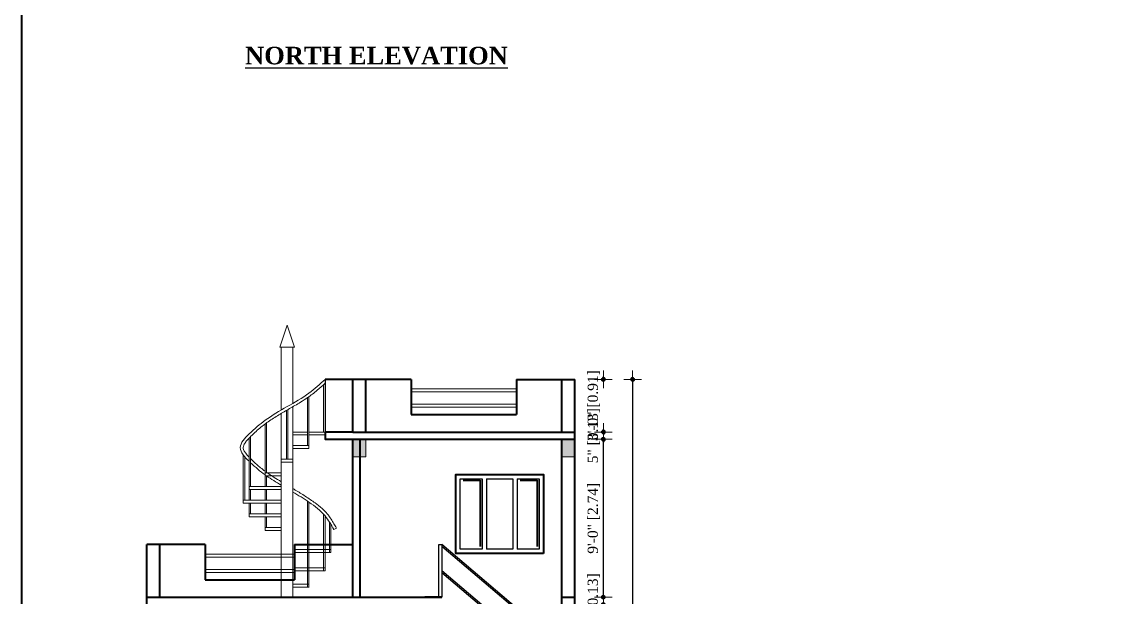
# Model space of a CAD drawing. Header units: feet. Extents: x 4160 to 31260, y -20219 to -1382.
# Drawn here: x 17057 to 17800, y -8188 to -7795 of the extents above; entities that cross this region are included whole.
import ezdxf

# ---------------------------------------------------------------- set-up
doc = ezdxf.new("R2010")
doc.units = ezdxf.units.FT
doc.header["$LTSCALE"] = 50
doc.header["$MEASUREMENT"] = 0
doc.header["$PDMODE"] = 34
for name, color, linetype, lineweight in [('DIMENISON', 152, 'Continuous', 9), ('DIMENSION', 142, 'Continuous', 13), ('elevation', 201, 'Continuous', 30), ('Elevation 2 _.15', 32, 'Continuous', 15), ('stair', 140, 'Continuous', 18), ('wall', 6, 'Continuous', 40)]:
    doc.layers.add(name, color=color, linetype=linetype, lineweight=lineweight)
doc.layers.add('Hatch', color=30, linetype='Continuous')
doc.layers.add('Text', color=7, linetype='Continuous')
doc.styles.add('7 INCH', font='times.ttf', dxfattribs={"height": 7})
doc.styles.add('PRADEEP', font='times.ttf', dxfattribs={"height": 7})
doc.dimstyles.new('7 INCH', dxfattribs={"dimscale": 0, "dimtxt": 7, "dimasz": 1, "dimexe": 2, "dimexo": 9, "dimgap": 2, "dimtad": 1, "dimdec": 0, "dimzin": 3, "dimdsep": 46, "dimlunit": 4, "dimtxsty": '7 INCH', "dimblk": 'DIM', "dimcen": 3, "dimdle": 3, "dimse1": 1, "dimse2": 1, "dimclrd": 256, "dimclre": 256, "dimclrt": 7, "dimadec": 1, "dimazin": 2, "dimtfac": 1, "dimtdec": 0, "dimtix": 1, "dimtofl": 0, "dimtmove": 2, "dimatfit": 3, "dimldrblk": 'DIM', "dimfxl": 2, "dimfrac": 2, "dimtolj": 2, "dimtzin": 0, "dimarcsym": 0})

# ---------------------------------------------------------------- blocks, each defined once
blk = doc.blocks.new('beam')
at = {"layer": 'Hatch', "ltscale": 0.1}
h = blk.add_hatch(color=256, dxfattribs=at)
h.dxf.hatch_style = 1
h.paths.add_polyline_path([(7529.19, -9342.29), (7520.19, -9342.29), (7520.19, -9354.29), (7529.19, -9354.29)])
at = {"layer": 'Elevation 2 _.15', "ltscale": 0.1}
blk.add_lwpolyline([(7520.19, -9342.29), (7529.19, -9342.29), (7529.19, -9354.29), (7520.19, -9354.29)], close=True, dxfattribs=at)
blk = doc.blocks.new('DIM')
at = {"layer": 'DIMENSION'}
h = blk.add_hatch(color=256, dxfattribs=at)
h.paths.add_polyline_path([(0, 1.28), (0, 0), (1.28, 0, 0.414214)])
h.paths.add_polyline_path([(1.28, 0), (0, 0), (0, -1.28, 0.414214)])
h.paths.add_polyline_path([(0, 0), (-1.28, 0, 0.414214), (0, -1.28)])
h.paths.add_polyline_path([(0, 1.28, 0.414214), (-1.28, 0), (0, 0)])
for p, q in [((-6, 0), (6, 0)), ((0, 6), (0, -6))]:
    blk.add_line(p, q, dxfattribs=at)
blk.add_circle((0, 0), 1.28, dxfattribs=at)
blk = doc.blocks.new('*D301')
at = {"layer": 'Defpoints', "color": 0, "ltscale": 0.1, "transparency": 16777216}
for p in [(17435.54, -8193.09), (17455.04, -8193.09), (17435.54, -8301.09)]:
    blk.add_point(p, dxfattribs=at)
at = {"layer": 'DIMENISON', "lineweight": -2, "ltscale": 0.1, "transparency": 16777216}
blk.add_line((17455.04, -8300.09), (17455.04, -8194.09), dxfattribs=at)
for p, rotation in [((17455.04, -8193.09), 90), ((17455.04, -8301.09), 270)]:
    blk.add_blockref('DIM', p, dxfattribs=dict(at, rotation=rotation))
at = {"layer": 'DIMENISON', "color": 7, "ltscale": 0.1, "transparency": 16777216, "insert": (17448.51, -8247.09), "char_height": 7, "attachment_point": 5, "rotation": 90, "style": '7 INCH'}
blk.add_mtext('\\A2;9\'-0" [2.74]', dxfattribs=at)
blk = doc.blocks.new('*D302')
at = {"layer": 'Defpoints', "color": 0, "ltscale": 0.1, "transparency": 16777216}
for p in [(17435.54, -8188.09), (17455.04, -8188.09), (17435.54, -8193.09)]:
    blk.add_point(p, dxfattribs=at)
at = {"layer": 'DIMENISON', "lineweight": -2, "ltscale": 0.1, "transparency": 16777216}
for p, q in [((17455.04, -8187.09), (17455.04, -8186.09)), ((17455.04, -8194.09), (17455.04, -8195.09))]:
    blk.add_line(p, q, dxfattribs=at)
for p, rotation in [((17455.04, -8188.09), 270), ((17455.04, -8193.09), 90)]:
    blk.add_blockref('DIM', p, dxfattribs=dict(at, rotation=rotation))
at = {"layer": 'DIMENISON', "color": 7, "ltscale": 0.1, "transparency": 16777216, "insert": (17448.51, -8190.59), "char_height": 7, "attachment_point": 5, "rotation": 90, "style": '7 INCH'}
blk.add_mtext('\\A2;5" [0.13]', dxfattribs=at)
blk = doc.blocks.new('*D303')
at = {"layer": 'Defpoints', "color": 0, "ltscale": 0.1, "transparency": 16777216}
for p in [(17435.54, -8080.09), (17455.04, -8080.09), (17435.54, -8188.09)]:
    blk.add_point(p, dxfattribs=at)
at = {"layer": 'DIMENISON', "lineweight": -2, "ltscale": 0.1, "transparency": 16777216}
blk.add_line((17455.04, -8187.09), (17455.04, -8081.09), dxfattribs=at)
for p, rotation in [((17455.04, -8080.09), 90), ((17455.04, -8188.09), 270)]:
    blk.add_blockref('DIM', p, dxfattribs=dict(at, rotation=rotation))
at = {"layer": 'DIMENISON', "color": 7, "ltscale": 0.1, "transparency": 16777216, "insert": (17448.51, -8134.09), "char_height": 7, "attachment_point": 5, "rotation": 90, "style": '7 INCH'}
blk.add_mtext('\\A2;9\'-0" [2.74]', dxfattribs=at)
blk = doc.blocks.new('*D304')
at = {"layer": 'Defpoints', "color": 0, "ltscale": 0.1, "transparency": 16777216}
for p in [(17435.54, -8075.09), (17435.54, -8080.09), (17455.04, -8075.09)]:
    blk.add_point(p, dxfattribs=at)
at = {"layer": 'DIMENISON', "lineweight": -2, "ltscale": 0.1, "transparency": 16777216}
for p, q in [((17455.04, -8074.09), (17455.04, -8073.09)), ((17455.04, -8081.09), (17455.04, -8082.09))]:
    blk.add_line(p, q, dxfattribs=at)
for p, rotation in [((17455.04, -8075.09), 270), ((17455.04, -8080.09), 90)]:
    blk.add_blockref('DIM', p, dxfattribs=dict(at, rotation=rotation))
at = {"layer": 'DIMENISON', "color": 7, "ltscale": 0.1, "transparency": 16777216, "insert": (17448.51, -8077.59), "char_height": 7, "attachment_point": 5, "rotation": 90, "style": '7 INCH'}
blk.add_mtext('\\A2;5" [0.13]', dxfattribs=at)
blk = doc.blocks.new('*D305')
at = {"layer": 'Defpoints', "color": 0, "ltscale": 0.1, "transparency": 16777216}
for p in [(17435.54, -8039.09), (17455.04, -8039.09), (17435.54, -8075.09)]:
    blk.add_point(p, dxfattribs=at)
at = {"layer": 'DIMENISON', "lineweight": -2, "ltscale": 0.1, "transparency": 16777216}
for p, q in [((17455.04, -8038.09), (17455.04, -8037.09)), ((17455.04, -8076.09), (17455.04, -8077.09))]:
    blk.add_line(p, q, dxfattribs=at)
for p, rotation in [((17455.04, -8039.09), 270), ((17455.04, -8075.09), 90)]:
    blk.add_blockref('DIM', p, dxfattribs=dict(at, rotation=rotation))
at = {"layer": 'DIMENISON', "color": 7, "ltscale": 0.1, "transparency": 16777216, "insert": (17448.51, -8057.09), "char_height": 7, "attachment_point": 5, "rotation": 90, "style": '7 INCH'}
blk.add_mtext('\\A2;3\'-0" [0.91]', dxfattribs=at)
blk = doc.blocks.new('*D306')
at = {"layer": 'Defpoints', "color": 0, "ltscale": 0.1, "transparency": 16777216}
for p in [(17435.54, -8039.09), (17435.54, -8438.09), (17475.08, -8438.09)]:
    blk.add_point(p, dxfattribs=at)
at = {"layer": 'stair', "lineweight": -2, "ltscale": 0.1, "transparency": 16777216}
blk.add_line((17475.08, -8040.09), (17475.08, -8437.09), dxfattribs=at)
for p, rotation in [((17475.08, -8039.09), 90), ((17475.08, -8438.09), 270)]:
    blk.add_blockref('DIM', p, dxfattribs=dict(at, rotation=rotation))
at = {"layer": 'stair', "color": 7, "ltscale": 0.1, "transparency": 16777216, "insert": (17468.56, -8238.59), "char_height": 7, "attachment_point": 5, "rotation": 90, "style": '7 INCH'}
blk.add_mtext('\\A2;33\'-3" [10.13]', dxfattribs=at)

msp = doc.modelspace()

# ---------------------------------------------------------------- linework, layer by layer
at = {"color": 1, "lineweight": 5}
for p, q in [((17238.62, -8002.09), (17233.62, -8017.09)), ((17238.62, -8002.09), (17243.62, -8017.09)), ((17243.62, -8017.09), (17233.62, -8017.09)), ((17234.62, -8060.07), (17234.62, -8017.09)), ((17242.62, -8055.46), (17242.62, -8017.09)), ((17242.62, -8188.09), (17242.62, -8057.77)), ((17234.62, -8188.09), (17234.62, -8062.39))]:
    msp.add_line(p, q, dxfattribs=at)
at = {"lineweight": 5}
for p, q in [((17263.6, -8075.09), (17263.6, -8042.7)), ((17264.6, -8077.09), (17264.6, -8039.09)), ((17252.62, -8084.42), (17252.62, -8051.59)), ((17253.62, -8086.42), (17253.62, -8050.89)), ((17238.12, -8093.76), (17238.12, -8060.35)), ((17239.12, -8093.76), (17239.12, -8059.78)), ((17223.62, -8112.42), (17223.62, -8069.57)), ((17224.62, -8103.09), (17224.62, -8068.84)), ((17212.64, -8121.76), (17212.64, -8079.24)), ((17213.64, -8112.42), (17213.64, -8078.24)), ((17242.62, -8075.09), (17252.62, -8075.09)), ((17242.62, -8077.09), (17252.62, -8077.09)), ((17253.62, -8075.09), (17264.6, -8075.09)), ((17253.62, -8077.09), (17264.6, -8077.09)), ((17253.62, -8084.42), (17242.62, -8084.42)), ((17253.62, -8086.42), (17242.62, -8086.42)), ((17208.62, -8123.76), (17208.62, -8090.69)), ((17209.62, -8121.76), (17209.62, -8091.94)), ((17242.62, -8093.76), (17234.62, -8093.76)), ((17242.62, -8095.76), (17234.62, -8095.76)), ((17234.62, -8103.09), (17223.62, -8103.09)), ((17234.62, -8105.09), (17223.62, -8105.09)), ((17224.62, -8112.42), (17224.62, -8105.09)), ((17234.62, -8112.42), (17212.64, -8112.42)), ((17234.62, -8114.42), (17212.64, -8114.42)), ((17213.64, -8121.76), (17213.64, -8114.42)), ((17223.62, -8121.76), (17223.62, -8114.42)), ((17224.62, -8121.76), (17224.62, -8114.42)), ((17234.62, -8121.76), (17208.62, -8121.76)), ((17234.62, -8123.76), (17208.62, -8123.76)), ((17212.64, -8133.09), (17212.64, -8123.76)), ((17213.64, -8131.09), (17213.64, -8123.76)), ((17223.62, -8131.09), (17223.62, -8123.76)), ((17224.62, -8131.09), (17224.62, -8123.76)), ((17252.62, -8181.15), (17252.62, -8122.42)), ((17253.62, -8181.15), (17253.62, -8123.09)), ((17234.62, -8131.09), (17212.64, -8131.09)), ((17234.62, -8133.09), (17212.64, -8133.09)), ((17223.62, -8142.42), (17223.62, -8133.09)), ((17224.62, -8140.42), (17224.62, -8133.09)), ((17263.6, -8169.9), (17263.6, -8131.28)), ((17264.6, -8169.9), (17264.6, -8132.42)), ((17234.62, -8140.42), (17223.62, -8140.42)), ((17267.62, -8157.47), (17267.62, -8136.63)), ((17268.62, -8157.47), (17268.62, -8138.27)), ((17272.36, -8140.78), (17270.62, -8141.76)), ((17234.62, -8142.42), (17223.62, -8142.42)), ((17243.63, -8155.47), (17268.62, -8155.47)), ((17243.63, -8157.47), (17268.62, -8157.47)), ((17243.63, -8167.9), (17264.6, -8167.9)), ((17243.63, -8169.9), (17264.6, -8169.9)), ((17242.81, -8179.15), (17253.62, -8179.15)), ((17242.81, -8181.15), (17253.81, -8181.15))]:
    msp.add_line(p, q, dxfattribs=at)
at = {"ltscale": 0.1}
msp.add_line((17264.6, -8039.09), (17264.6, -8075.09), dxfattribs=at)
at = {"color": 2, "lineweight": 5}
for points, knots in [([(17212.64, -8095.09), (17209.73, -8092.27), (17203.51, -8085.76), (17213.77, -8075.03), (17224.03, -8066.22), (17238.65, -8057.69), (17253.09, -8049.56), (17261.03, -8042.34), (17264.6, -8039.09)], [75.262079, 75.262079, 75.262079, 75.262079, 86.368038, 97.473998, 111.885391, 129.552057, 147.218724, 161.630117, 161.630117, 161.630117, 161.630117]), ([(17212.64, -8092.27), (17212.6, -8092.23), (17212.56, -8092.19), (17211.71, -8091.31), (17210.95, -8090.46), (17209.83, -8088.98), (17209.42, -8088.33), (17208.91, -8087.26), (17208.77, -8086.83), (17208.64, -8086.18), (17208.62, -8085.95), (17208.62, -8085.49), (17208.65, -8085.25), (17208.82, -8084.48), (17209.04, -8083.92), (17209.71, -8082.71), (17210.16, -8082.07), (17211.2, -8080.78), (17211.79, -8080.12), (17212.97, -8078.9), (17213.54, -8078.34), (17214.68, -8077.23), (17215.24, -8076.69), (17216.91, -8075.13), (17217.99, -8074.16), (17221.24, -8071.36), (17223.39, -8069.69), (17228.01, -8066.45), (17230.46, -8064.89), (17235.39, -8061.92), (17237.86, -8060.5), (17242.81, -8057.67), (17245.28, -8056.25), (17249.39, -8053.74), (17251.04, -8052.68), (17253.8, -8050.78), (17254.92, -8049.97), (17257.11, -8048.28), (17258.18, -8047.41), (17261.06, -8044.98), (17262.84, -8043.39), (17264.6, -8041.79)], [77.08352, 77.08352, 77.08352, 77.08352, 77.242412, 77.242412, 80.515182, 80.515182, 83.138564, 83.138564, 85.158074, 85.158074, 86.444492, 86.444492, 87.73091, 87.73091, 90.274846, 90.274846, 92.818782, 92.818782, 95.362719, 95.362719, 97.574631, 97.574631, 99.786544, 99.786544, 104.210369, 104.210369, 113.05802, 113.05802, 121.90567, 121.90567, 130.374239, 130.374239, 138.842807, 138.842807, 144.634712, 144.634712, 148.693251, 148.693251, 152.751791, 152.751791, 159.822746, 159.822746, 159.822746, 159.822746]), ([(17223.62, -8101.95), (17222.56, -8101.16), (17221.53, -8100.35), (17218.69, -8098.01), (17216.9, -8096.4), (17214.61, -8094.22), (17214.19, -8093.81), (17213.72, -8093.36), (17213.68, -8093.31), (17213.64, -8093.27)], [62.378398, 62.378398, 62.378398, 62.378398, 66.574405, 66.574405, 73.969642, 73.969642, 75.606027, 75.606027, 75.772325, 75.772325, 75.772325, 75.772325]), ([(17234.62, -8109.09), (17232.98, -8108.12), (17231.36, -8107.14), (17228.52, -8105.34), (17227.28, -8104.54), (17225.59, -8103.37), (17225.1, -8103.03), (17224.62, -8102.68)], [48.950943, 48.950943, 48.950943, 48.950943, 54.647719, 54.647719, 59.179168, 59.179168, 61.066304, 61.066304, 61.066304, 61.066304]), ([(17272.36, -8140.78), (17272.09, -8140.29), (17271.81, -8139.79), (17270.96, -8138.31), (17270.39, -8137.31), (17269.09, -8135.2), (17268.36, -8134.08), (17267.11, -8132.35), (17266.63, -8131.73), (17265.01, -8129.79), (17263.8, -8128.56), (17261.03, -8126.05), (17259.45, -8124.8), (17256.73, -8122.8), (17255.6, -8122.02), (17253.35, -8120.49), (17252.22, -8119.75), (17248.82, -8117.55), (17246.54, -8116.15), (17243.7, -8114.44), (17243.16, -8114.12), (17242.62, -8113.8)], [0, 0, 0, 0, 1.677595, 1.677595, 5.032785, 5.032785, 8.888708, 8.888708, 11.136771, 11.136771, 16.040783, 16.040783, 21.828495, 21.828495, 25.8367, 25.8367, 29.844905, 29.844905, 37.861316, 37.861316, 39.737638, 39.737638, 39.737638, 39.737638]), ([(17270.62, -8141.76), (17268.79, -8138.5), (17264.58, -8131.03), (17254.06, -8123.15), (17246.34, -8118.35), (17242.62, -8116.13)], [0, 0, 0, 0, 11.105959, 25.517352, 38.547817, 38.547817, 38.547817, 38.547817])]:
    msp.add_open_spline(points, degree=3, knots=knots, dxfattribs=at)
for points in [[(17223.62, -8104.42), (17220.16, -8101.95), (17217.02, -8099.28), (17213.64, -8096.06)], [(17234.62, -8111.41), (17231.17, -8109.38), (17227.75, -8107.31), (17224.56, -8105.09)]]:
    msp.add_open_spline(points, degree=3, dxfattribs=at)
at = {"layer": 'DIMENSION', "ltscale": 0.1}
for p, q in [((17323.57, -8045.64), (17395.57, -8045.64)), ((17323.57, -8047.64), (17395.57, -8047.64)), ((17323.57, -8056.07), (17395.57, -8056.07)), ((17323.57, -8058.07), (17395.57, -8058.07)), ((17182.56, -8158.64), (17243.63, -8158.64)), ((17182.56, -8160.64), (17243.63, -8160.64)), ((17182.56, -8169.07), (17243.63, -8169.07)), ((17182.56, -8171.07), (17243.63, -8171.07))]:
    msp.add_line(p, q, dxfattribs=at)
at = {"layer": 'elevation', "ltscale": 0.1}
for p, q in [((17396.54, -8196.16), (17344.54, -8152.09)), ((17394.54, -8195.78), (17344.54, -8153.4)), ((17394.54, -8212.47), (17344.54, -8170.09)), ((17394.54, -8213.78), (17344.54, -8171.4))]:
    msp.add_line(p, q, dxfattribs=at)
msp.add_lwpolyline([(17342.54, -8188.09), (17342.54, -8152.09), (17344.54, -8152.09), (17344.54, -8188.09)], dxfattribs=at)
at = {"layer": 'Hatch', "linetype": 'Continuous'}
for p, q in [((17357.04, -8155.09), (17357.04, -8107.09)), ((17357.04, -8107.09), (17372.04, -8107.09)), ((17372.04, -8107.09), (17372.04, -8155.09)), ((17375.04, -8107.09), (17393.04, -8107.09)), ((17375.04, -8107.09), (17375.04, -8155.09)), ((17393.04, -8107.09), (17393.04, -8155.09)), ((17396.04, -8107.09), (17411.04, -8107.09)), ((17396.04, -8107.09), (17396.04, -8155.09)), ((17411.04, -8107.09), (17411.04, -8155.09)), ((17372.04, -8155.09), (17357.04, -8155.09)), ((17393.04, -8155.09), (17375.04, -8155.09)), ((17411.04, -8155.09), (17396.04, -8155.09))]:
    msp.add_line(p, q, dxfattribs=at)
at = {"layer": 'wall', "ltscale": 0.1}
for p, q in [((17283.6, -8039.09), (17264.6, -8039.09)), ((17283.6, -8055.69), (17283.6, -8039.09)), ((17323.57, -8039.09), (17283.6, -8039.09)), ((17292.6, -8075.09), (17292.6, -8039.09)), ((17323.57, -8039.09), (17323.57, -8063.09)), ((17395.57, -8039.09), (17435.54, -8039.09)), ((17395.57, -8039.09), (17395.57, -8063.09)), ((17426.54, -8075.09), (17426.54, -8039.09)), ((17435.54, -8075.09), (17435.54, -8039.09)), ((17283.6, -8075.09), (17283.6, -8055.69)), ((17323.57, -8063.09), (17395.57, -8063.09)), ((17283.6, -8075.09), (17435.54, -8075.09)), ((17283.6, -8080.09), (17435.54, -8080.09)), ((17283.6, -8188.09), (17283.6, -8080.09)), ((17288.6, -8188.09), (17288.6, -8080.09)), ((17426.54, -8265.78), (17426.54, -8080.09)), ((17435.54, -8438.09), (17435.54, -8075.09)), ((17142.59, -8168.69), (17142.59, -8152.09)), ((17182.56, -8152.09), (17142.59, -8152.09)), ((17151.59, -8188.09), (17151.59, -8152.09)), ((17182.56, -8152.09), (17182.56, -8176.09)), ((17243.63, -8152.09), (17283.6, -8152.09)), ((17243.63, -8152.09), (17243.63, -8176.09)), ((17283.6, -8188.09), (17283.6, -8152.09)), ((17142.59, -8188.09), (17142.59, -8168.69)), ((17182.56, -8176.09), (17243.63, -8176.09)), ((17142.59, -8438.09), (17142.59, -8188.09)), ((17142.59, -8188.09), (17344.54, -8188.09)), ((17344.54, -8188.09), (17332.96, -8188.09)), ((17426.54, -8188.09), (17435.54, -8188.09))]:
    msp.add_line(p, q, dxfattribs=at)
at = {"layer": 'wall', "color": 7, "linetype": 'Continuous'}
for p, q in [((17359.18, -8108), (17370.8, -8108)), ((17370.8, -8108), (17370.8, -8153.33)), ((17398.18, -8108), (17409.8, -8108)), ((17409.8, -8108), (17409.8, -8153.33))]:
    msp.add_line(p, q, dxfattribs=at)
at = {"layer": 'wall', "ltscale": 0.1}
msp.add_lwpolyline([(17057.05, -6527.97), (19633.22, -6527.97), (19633.22, -8677.08), (17057.05, -8677.08)], close=True, dxfattribs=at)
msp.add_lwpolyline([(17283.6, -8075.09), (17264.6, -8075.09), (17264.6, -8080.09), (17283.6, -8080.09)], dxfattribs=at)
at = {"layer": 'wall', "color": 7, "linetype": 'Continuous'}
msp.add_lwpolyline([(17414.04, -8158.09), (17354.04, -8158.09), (17354.04, -8104.09), (17414.04, -8104.09)], close=True, dxfattribs=at)

# ---------------------------------------------------------------- block references
at = {"layer": 'Hatch'}
for p in [(9763.41, 1262.2), (9906.35, 1262.2)]:
    msp.add_blockref('beam', p, dxfattribs=at)

# ---------------------------------------------------------------- texts
at = {"layer": 'Text', "insert": (17209.9, -7811.69), "char_height": 12, "width": 233, "attachment_point": 1, "style": 'PRADEEP'}
msp.add_mtext('{\\fTimes New Roman|b1|i0|c0|p18;\\LNORTH ELEVATION}', dxfattribs=at)

# ---------------------------------------------------------------- dimensions: what is measured, and where the dimension line sits
at = {"layer": 'DIMENISON', "ltscale": 0.1}
for base, p1, p2, picture, middle in [((17455.04, -8039.09), (17435.54, -8075.09), (17435.54, -8039.09), '*D305', (17448.51, -8057.09)), ((17455.04, -8075.09), (17435.54, -8080.09), (17435.54, -8075.09), '*D304', (17448.51, -8077.59)), ((17455.04, -8080.09), (17435.54, -8188.09), (17435.54, -8080.09), '*D303', (17448.51, -8134.09)), ((17455.04, -8188.09), (17435.54, -8193.09), (17435.54, -8188.09), '*D302', (17448.51, -8190.59)), ((17455.04, -8193.09), (17435.54, -8301.09), (17435.54, -8193.09), '*D301', (17448.51, -8247.09))]:
    dim = msp.add_linear_dim(base=base, p1=p1, p2=p2, angle=90, dimstyle='7 INCH', override={"dimscale": 1}, dxfattribs=at)
    dim.commit()
    dim.dimension.update_dxf_attribs({"geometry": picture, "text_midpoint": middle})
at = {"layer": 'stair', "ltscale": 0.1}
dim = msp.add_linear_dim(base=(17475.08, -8438.09), p1=(17435.54, -8039.09), p2=(17435.54, -8438.09), angle=90, dimstyle='7 INCH', override={"dimscale": 1}, dxfattribs=at)
dim.commit()
dim.dimension.update_dxf_attribs({"geometry": '*D306', "text_midpoint": (17468.56, -8238.59)})

doc.saveas('drawing.dxf')
